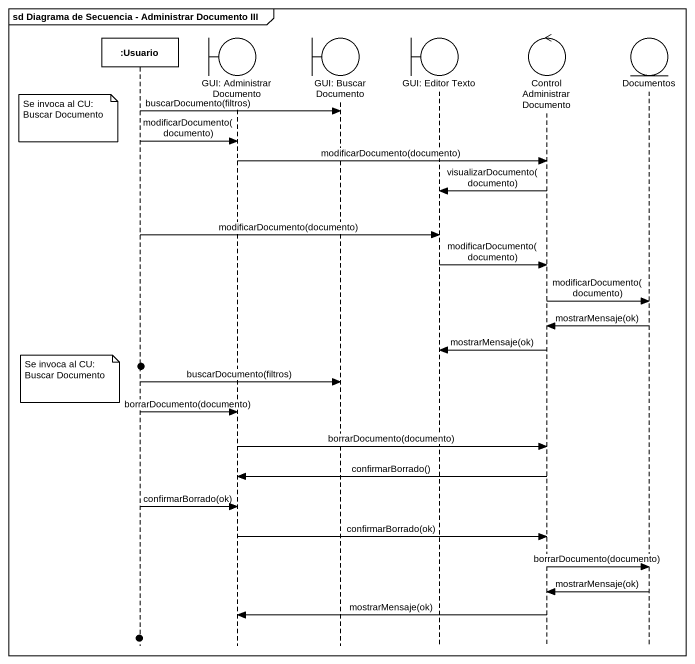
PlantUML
@startuml
mainframe sd Diagrama de Secuencia - Administrar Documento III
hide footbox
participant ":Usuario" as Usuario
boundary "GUI: Administrar Documento" as GUI_Administrar_Documento
boundary "GUI: Buscar Documento" as GUI_Buscar_Documento
boundary "GUI: Editor Texto" as GUI_Editor_Texto
control "Control Administrar Documento" as Control_Administrar
entity Documentos

Usuario -> GUI_Buscar_Documento : buscarDocumento(filtros)
note left of Usuario : Se invoca al CU: Buscar Documento
Usuario -> GUI_Administrar_Documento : modificarDocumento(documento)
GUI_Administrar_Documento -> Control_Administrar : modificarDocumento(documento)
Control_Administrar -> GUI_Editor_Texto : visualizarDocumento(documento)
Usuario -> GUI_Editor_Texto : modificarDocumento(documento)
GUI_Editor_Texto -> Control_Administrar : modificarDocumento(documento)
Control_Administrar -> Documentos : modificarDocumento(documento)
Documentos -> Control_Administrar : mostrarMensaje(ok)
Control_Administrar -> GUI_Editor_Texto : mostrarMensaje(ok)
note left of Usuario : Se invoca al CU: Buscar Documento
Usuario -> GUI_Buscar_Documento : buscarDocumento(filtros)
Usuario -> GUI_Administrar_Documento : borrarDocumento(documento)
GUI_Administrar_Documento -> Control_Administrar : borrarDocumento(documento)
Control_Administrar -> GUI_Administrar_Documento : confirmarBorrado()
Usuario -> GUI_Administrar_Documento : confirmarBorrado(ok)
GUI_Administrar_Documento -> Control_Administrar : confirmarBorrado(ok)
Control_Administrar -> Documentos : borrarDocumento(documento)
Documentos -> Control_Administrar : mostrarMensaje(ok)
Control_Administrar -> GUI_Administrar_Documento : mostrarMensaje(ok)
@enduml
